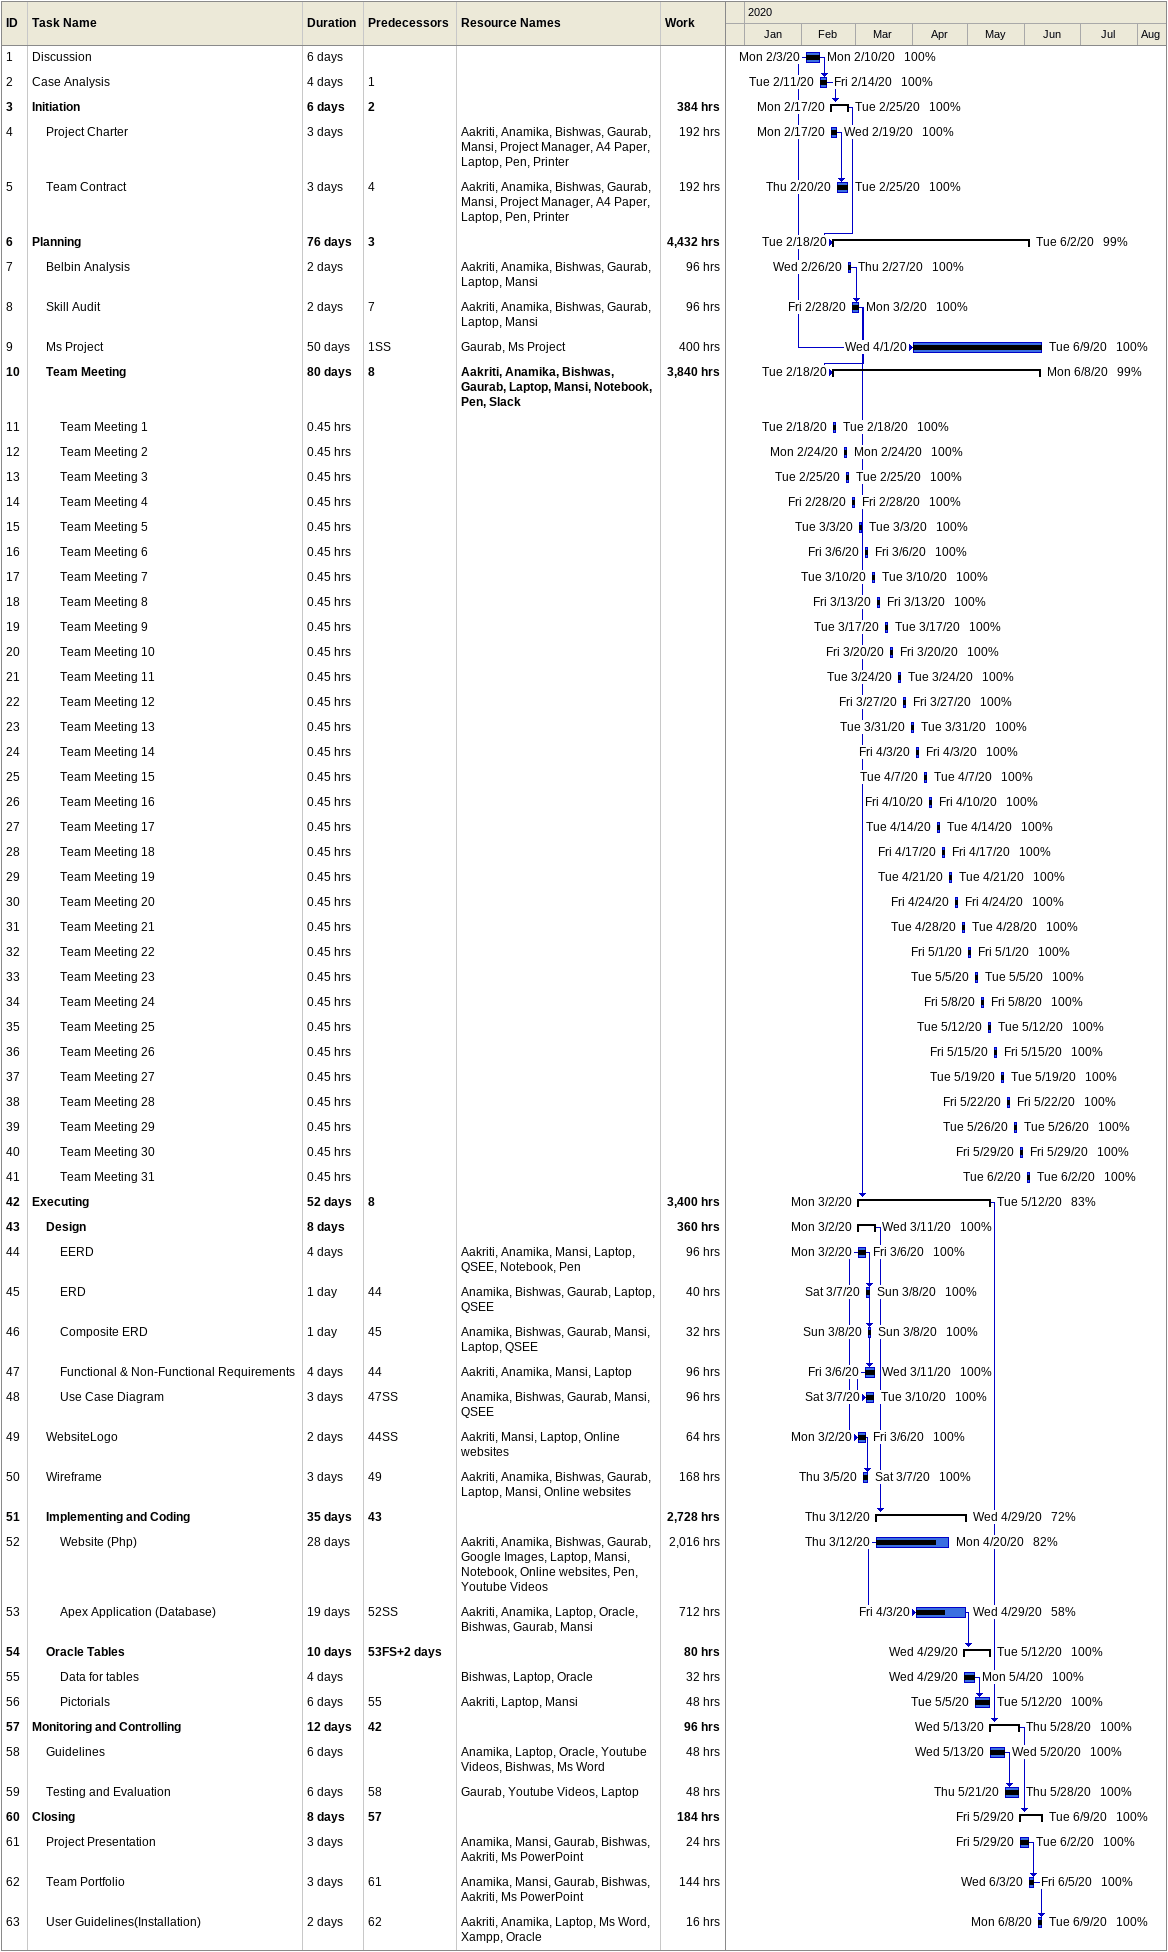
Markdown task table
| ID | Level | Task | Duration | Start | Finish | Predecessors | Resources | % complete | Work (h) |
|---|---|---|---|---|---|---|---|---|---|
| 1 | 1 | Discussion | 6d | 2020-02-03 | 2020-02-10 |  |  | 100 |  |
| 2 | 1 | Case Analysis | 4d | 2020-02-11 | 2020-02-14 | 1 |  | 100 |  |
| 3 | 1 | **Initiation** | 6d | 2020-02-17 | 2020-02-25 | 2 |  | 100 | 384 |
| 4 | 2 | Project Charter | 3d | 2020-02-17 | 2020-02-19 |  | Aakriti, Anamika, Bishwas, Gaurab, Mansi, Project Manager, A4 Paper, Laptop, Pen, Printer | 100 | 192 |
| 5 | 2 | Team Contract | 3d | 2020-02-20 | 2020-02-25 | 4 | Aakriti, Anamika, Bishwas, Gaurab, Mansi, Project Manager, A4 Paper, Laptop, Pen, Printer | 100 | 192 |
| 6 | 1 | **Planning** | 76d | 2020-02-18 | 2020-06-02 | 3 |  | 99 | 4432 |
| 7 | 2 | Belbin Analysis | 2d | 2020-02-26 | 2020-02-27 |  | Aakriti, Anamika, Bishwas, Gaurab, Laptop, Mansi | 100 | 96 |
| 8 | 2 | Skill Audit | 2d | 2020-02-28 | 2020-03-02 | 7 | Aakriti, Anamika, Bishwas, Gaurab, Laptop, Mansi | 100 | 96 |
| 9 | 2 | Ms Project | 50d | 2020-04-01 | 2020-06-09 | 1SS | Gaurab, Ms Project | 100 | 400 |
| 10 | 2 | **Team Meeting** | 80d | 2020-02-18 | 2020-06-08 | 8 | Aakriti, Anamika, Bishwas, Gaurab, Laptop, Mansi, Notebook, Pen, Slack | 99 | 3840 |
| 11 | 3 | Team Meeting 1 | 0.45h | 2020-02-18 | 2020-02-18 |  |  | 100 |  |
| 12 | 3 | Team Meeting 2 | 0.45h | 2020-02-24 | 2020-02-24 |  |  | 100 |  |
| 13 | 3 | Team Meeting 3 | 0.45h | 2020-02-25 | 2020-02-25 |  |  | 100 |  |
| 14 | 3 | Team Meeting 4 | 0.45h | 2020-02-28 | 2020-02-28 |  |  | 100 |  |
| 15 | 3 | Team Meeting 5 | 0.45h | 2020-03-03 | 2020-03-03 |  |  | 100 |  |
| 16 | 3 | Team Meeting 6 | 0.45h | 2020-03-06 | 2020-03-06 |  |  | 100 |  |
| 17 | 3 | Team Meeting 7 | 0.45h | 2020-03-10 | 2020-03-10 |  |  | 100 |  |
| 18 | 3 | Team Meeting 8 | 0.45h | 2020-03-13 | 2020-03-13 |  |  | 100 |  |
| 19 | 3 | Team Meeting 9 | 0.45h | 2020-03-17 | 2020-03-17 |  |  | 100 |  |
| 20 | 3 | Team Meeting 10 | 0.45h | 2020-03-20 | 2020-03-20 |  |  | 100 |  |
| 21 | 3 | Team Meeting 11 | 0.45h | 2020-03-24 | 2020-03-24 |  |  | 100 |  |
| 22 | 3 | Team Meeting 12 | 0.45h | 2020-03-27 | 2020-03-27 |  |  | 100 |  |
| 23 | 3 | Team Meeting 13 | 0.45h | 2020-03-31 | 2020-03-31 |  |  | 100 |  |
| 24 | 3 | Team Meeting 14 | 0.45h | 2020-04-03 | 2020-04-03 |  |  | 100 |  |
| 25 | 3 | Team Meeting 15 | 0.45h | 2020-04-07 | 2020-04-07 |  |  | 100 |  |
| 26 | 3 | Team Meeting 16 | 0.45h | 2020-04-10 | 2020-04-10 |  |  | 100 |  |
| 27 | 3 | Team Meeting 17 | 0.45h | 2020-04-14 | 2020-04-14 |  |  | 100 |  |
| 28 | 3 | Team Meeting 18 | 0.45h | 2020-04-17 | 2020-04-17 |  |  | 100 |  |
| 29 | 3 | Team Meeting 19 | 0.45h | 2020-04-21 | 2020-04-21 |  |  | 100 |  |
| 30 | 3 | Team Meeting 20 | 0.45h | 2020-04-24 | 2020-04-24 |  |  | 100 |  |
| 31 | 3 | Team Meeting 21 | 0.45h | 2020-04-28 | 2020-04-28 |  |  | 100 |  |
| 32 | 3 | Team Meeting 22 | 0.45h | 2020-05-01 | 2020-05-01 |  |  | 100 |  |
| 33 | 3 | Team Meeting 23 | 0.45h | 2020-05-05 | 2020-05-05 |  |  | 100 |  |
| 34 | 3 | Team Meeting 24 | 0.45h | 2020-05-08 | 2020-05-08 |  |  | 100 |  |
| 35 | 3 | Team Meeting 25 | 0.45h | 2020-05-12 | 2020-05-12 |  |  | 100 |  |
| 36 | 3 | Team Meeting 26 | 0.45h | 2020-05-15 | 2020-05-15 |  |  | 100 |  |
| 37 | 3 | Team Meeting 27 | 0.45h | 2020-05-19 | 2020-05-19 |  |  | 100 |  |
| 38 | 3 | Team Meeting 28 | 0.45h | 2020-05-22 | 2020-05-22 |  |  | 100 |  |
| 39 | 3 | Team Meeting 29 | 0.45h | 2020-05-26 | 2020-05-26 |  |  | 100 |  |
| 40 | 3 | Team Meeting 30 | 0.45h | 2020-05-29 | 2020-05-29 |  |  | 100 |  |
| 41 | 3 | Team Meeting 31 | 0.45h | 2020-06-02 | 2020-06-02 |  |  | 100 |  |
| 42 | 1 | **Executing** | 52d | 2020-03-02 | 2020-05-12 | 8 |  | 83 | 3400 |
| 43 | 2 | **Design** | 8d | 2020-03-02 | 2020-03-11 |  |  | 100 | 360 |
| 44 | 3 | EERD | 4d | 2020-03-02 | 2020-03-06 |  | Aakriti, Anamika, Mansi, Laptop, QSEE, Notebook, Pen | 100 | 96 |
| 45 | 3 | ERD | 1d | 2020-03-07 | 2020-03-08 | 44 | Anamika, Bishwas, Gaurab, Laptop, QSEE | 100 | 40 |
| 46 | 3 | Composite ERD | 1d | 2020-03-08 | 2020-03-08 | 45 | Anamika, Bishwas, Gaurab, Mansi, Laptop, QSEE | 100 | 32 |
| 47 | 3 | Functional & Non-Functional Requirements | 4d | 2020-03-06 | 2020-03-11 | 44 | Aakriti, Anamika, Mansi, Laptop | 100 | 96 |
| 48 | 3 | Use Case Diagram | 3d | 2020-03-07 | 2020-03-10 | 47SS | Anamika, Bishwas, Gaurab, Mansi, QSEE | 100 | 96 |
| 49 | 2 | WebsiteLogo | 2d | 2020-03-02 | 2020-03-06 | 44SS | Aakriti, Mansi, Laptop, Online websites | 100 | 64 |
| 50 | 2 | Wireframe | 3d | 2020-03-05 | 2020-03-07 | 49 | Aakriti, Anamika, Bishwas, Gaurab, Laptop, Mansi, Online websites | 100 | 168 |
| 51 | 2 | **Implementing and Coding** | 35d | 2020-03-12 | 2020-04-29 | 43 |  | 72 | 2728 |
| 52 | 3 | Website (Php) | 28d | 2020-03-12 | 2020-04-20 |  | Aakriti, Anamika, Bishwas, Gaurab, Google Images, Laptop, Mansi, Notebook, Online websites, Pen, Youtube Videos | 82 | 2016 |
| 53 | 3 | Apex Application (Database) | 19d | 2020-04-03 | 2020-04-29 | 52SS | Aakriti, Anamika, Laptop, Oracle, Bishwas, Gaurab, Mansi | 58 | 712 |
| 54 | 2 | **Oracle Tables** | 10d | 2020-04-29 | 2020-05-12 | 53FS+2d |  | 100 | 80 |
| 55 | 3 | Data for tables | 4d | 2020-04-29 | 2020-05-04 |  | Bishwas, Laptop, Oracle | 100 | 32 |
| 56 | 3 | Pictorials | 6d | 2020-05-05 | 2020-05-12 | 55 | Aakriti, Laptop, Mansi | 100 | 48 |
| 57 | 1 | **Monitoring and Controlling** | 12d | 2020-05-13 | 2020-05-28 | 42 |  | 100 | 96 |
| 58 | 2 | Guidelines | 6d | 2020-05-13 | 2020-05-20 |  | Anamika, Laptop, Oracle, Youtube Videos, Bishwas, Ms Word | 100 | 48 |
| 59 | 2 | Testing and Evaluation | 6d | 2020-05-21 | 2020-05-28 | 58 | Gaurab, Youtube Videos, Laptop | 100 | 48 |
| 60 | 1 | **Closing** | 8d | 2020-05-29 | 2020-06-09 | 57 |  | 100 | 184 |
| 61 | 2 | Project Presentation | 3d | 2020-05-29 | 2020-06-02 |  | Anamika, Mansi, Gaurab, Bishwas, Aakriti, Ms PowerPoint | 100 | 24 |
| 62 | 2 | Team Portfolio | 3d | 2020-06-03 | 2020-06-05 | 61 | Anamika, Mansi, Gaurab, Bishwas, Aakriti, Ms PowerPoint | 100 | 144 |
| 63 | 2 | User Guidelines(Installation) | 2d | 2020-06-08 | 2020-06-09 | 62 | Aakriti, Anamika, Laptop, Ms Word, Xampp, Oracle | 100 | 16 |
